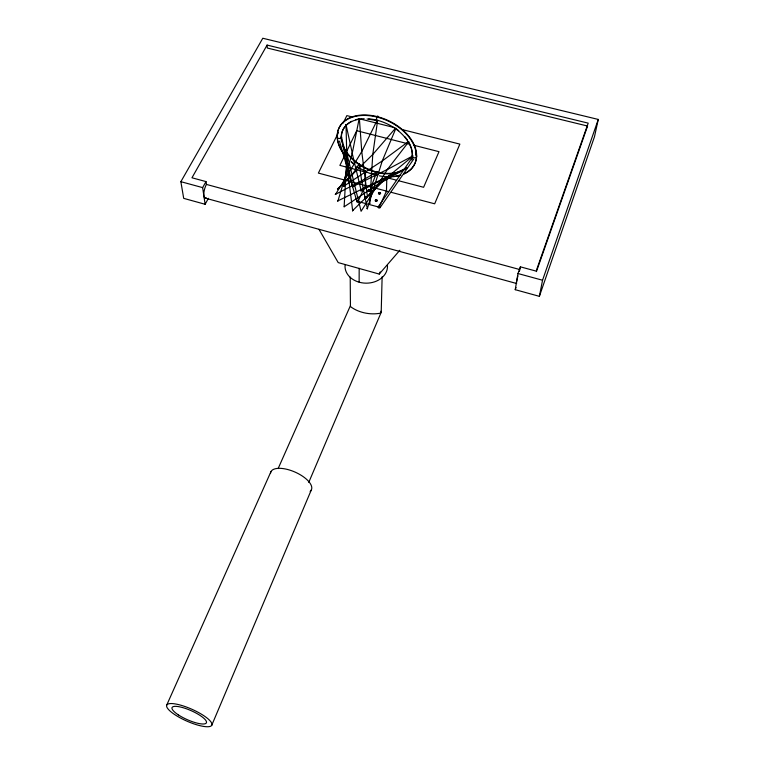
<?xml version="1.0" encoding="UTF-8"?>
<svg xmlns="http://www.w3.org/2000/svg" width="765" height="765" viewBox="0 0 765 765"><rect width="100%" height="100%" fill="white"/><g stroke="black" fill="none" stroke-linecap="round" stroke-linejoin="round"><path stroke-width="1.15" d="M359.139 282.189L359.168 268.314M346.143 151.365A8.96 4.628 -34.3 0 0 346.191 151.537L346.469 151.317A8.922 4.6 -34.7 0 0 346.354 150.782L346.201 150.466M365.947 197.399C366.072 198.967 363.968 196.94 365.833 197.179M365.527 170.786L365.412 185.513L358.326 200.736A1.071 0.813 -0.5 0 1 358.852 201.96A1.071 0.813 -0.5 0 1 357.159 202.037A1.071 0.813 -0.5 0 1 357.513 200.765M365.68 197.628L365.154 197.246M366.177 197.762L365.144 197.427M366.158 197.695L366.062 197.121L365.354 197.896M368.701 190.648C368.099 189.911 370.04 189.032 369.227 190.858C367.21 190.007 369.811 190.246 369.505 190.275M368.826 190.695L369.438 190.37M375.73 200.067C378.694 200.287 373.875 200.172 376.734 200.688M376.533 200.038L375.73 200.239M376.055 200.765L376.676 200.43M379.048 192.799C382.012 192.866 377.222 193.086 380.042 193.249C379.717 194.52 378.226 192.732 379.708 192.904M379.249 193.268L379.717 192.551L379.038 192.981M379.373 193.488L379.832 192.952M382.137 276.71L381.2 312.311L308.754 482.399M386.44 191.776L386.841 177.499M344.126 206.837L346.803 158.479M377.69 119.962L372.775 154.463L369.686 203.366L372.354 183.61L376.868 171.934L361.635 180.789L335.606 194.262L361.759 151.623L376.82 120.927M387.721 169.304L412.784 155.936M352.808 210.165L352.493 211.025L352.78 210.155M347.109 166.493L352.646 210.585L387.329 176.83M361.032 190.944L361.29 190.361L361.042 190.954M408.854 141.63L387.587 169.218L361.09 211.293L346.277 151.154L346.966 166.445L343.954 186.086L382.261 160.937L407.688 142.108M208.424 198.288L205.125 204.274L183.696 198.365L180.865 181.688L262.787 38.25L598.268 119.436L594.491 136.686L539.373 296.332L515.237 289.686L517.972 273.535L520.391 266.842L536.15 271.116L588.199 123.136L267.09 45.087L191.967 177.786L205.995 181.592L206.407 184.413A8.415 2.773 -75.5 0 0 203.796 194.348A8.415 2.773 -75.5 0 0 206.263 197.791M520.076 268.668L520.391 266.842M539.373 296.332L542.548 280.229L598.268 119.436M393.506 173.77L337.987 200.803L352.273 153.172L359.101 119.024M352.149 153.115L361.166 190.657L387.358 177.011L407.238 167.698M395.61 128.099L372.775 154.463L337.757 188.869L352.378 174.535L359.368 163.595A8.884 1.54 -56.4 0 1 359.32 163.959L359.12 164.265A8.95 1.559 -56.2 0 1 359.129 164.15M415.883 154.855L415.701 152.952M536.418 271.613L587.587 126.043L267.32 48.032L267.09 45.087M515.237 289.686L516.031 287.468M346.698 158.623L352.541 186.737L387.635 169.294M395.916 128.31L382.261 160.937L367.334 208.673L361.635 180.789L359.244 163.93M211.685 725.411A24.681 6.445 23.9 0 0 181.19 705.311A24.681 6.445 23.9 0 0 174.908 714.711A24.681 6.445 23.9 0 0 211.685 725.411L311.25 490.078M318.967 229.299L338.216 262.605L379.239 274.071L380.186 271.9M278.144 468.553L350.427 305.646L350.217 277.121M166.732 705.062L270.896 471.785M379.536 206.397L386.459 191.068M344.48 155.936L339.889 165.383L366.272 172.288M346.516 151.728L356.72 130.719L409.285 144.107M338.426 132.641L318.374 173.091L388.754 191.68M343.169 123.06L346.861 115.611L352.627 117.064M365.852 171.867L375.672 175.357L376.16 174.707M205.125 204.274L202.639 187.616L205.995 181.592M377.116 171.762L377.049 171.618A8.893 1.846 -75.2 0 0 376.772 171.895L376.686 172.24A8.96 1.865 -75.4 0 0 376.772 172.163M375.94 200.535L376.409 199.818M375.931 200.717L376.533 199.866M379.249 193.449L379.842 192.598M365.354 197.714L365.833 196.997M368.701 190.475L369.17 189.768M378.293 206.713L412.536 157.15M380.071 207.631L413.741 159.034M379.239 274.071L399.885 250.222M412.918 156.127L387.53 177.04M394.558 173.282L344.212 206.751M407.267 167.784L381.764 182.252L367.449 196.768L361.759 151.623L359.416 119.044M346.889 158.699L346 124.561L352.292 153.134M376.131 200.153L376.189 200.956L376.533 200.22M346.956 166.55L341.343 136.792L346.889 158.632M367.066 119.005L376.638 120.468M360.697 119.101L394.128 127.535M402.199 129.572L459.851 144.116L434.673 203.806L391.049 192.283M413.855 145.273L438.995 151.671L423.609 187.291L398.383 180.683M386.908 177.69L396.088 180.091M357.972 201.501L379.182 207.172M206.407 184.413L519.923 269.586A8.903 0.765 -74 0 0 519.263 271.499M180.865 181.688L202.639 187.616M517.972 273.535L542.548 280.229M204.752 197.972L516.652 283.519A8.903 0.765 -74 0 1 517.943 275.897M379.105 192.704L380.052 193.067M375.797 199.971L376.743 200.334M365.211 197.16L366.158 197.513M375.672 175.357C375.013 174.592 376.323 170.232 376.887 171.733M341.247 137.145L341.572 137.738L341.601 137.174A9.008 6.617 -1.6 0 0 341.439 136.447M339.478 141.143L356.92 201.654M380.894 311.231L381.2 312.311L380.454 313.172C370.499 315.132 358.766 312.799 350.609 306.708L350.427 305.646M345.914 125.039L346.134 125.728L346.201 124.982A9.199 6.875 44.9 0 0 346.172 124.685M405.995 168.348A37.6 24.729 25.5 0 1 370.815 170.605A37.6 24.729 25.5 0 1 342.452 144.795M341.515 141.257A37.6 24.729 25.5 0 1 364.15 118.709M368.682 118.824A37.6 24.729 25.5 0 1 376.963 120.191M378.015 120.459A37.6 24.729 25.5 0 1 395.113 128.434M396.002 129.065A37.6 24.729 25.5 0 1 408.061 141.649M408.673 142.682A37.6 24.729 25.5 0 1 411.78 159.33M406.11 167.908A37.514 24.681 25.5 0 1 371.015 170.165A37.514 24.681 25.5 0 1 342.71 144.403M342.338 143.237A37.514 24.681 25.5 0 1 351.604 121.339M355.658 119.732A37.514 24.681 25.5 0 1 359.024 118.929M396.146 128.692A37.514 24.681 25.5 0 1 398.737 130.691M404.953 136.811A37.514 24.681 25.5 0 1 407.602 140.358M408.787 142.28A37.514 24.681 25.5 0 1 411.159 147.511M411.484 148.544A37.514 24.681 25.5 0 1 411.589 159.952M343.801 154.119A41.865 27.54 25.5 0 1 353.114 116.949A41.865 27.54 25.5 0 1 407.209 135.013A41.865 27.54 25.5 0 1 403.719 174.124M400.803 175.214A41.865 27.54 25.5 0 1 387.214 176.801M386 176.734A41.865 27.54 25.5 0 1 379.335 175.826M375.978 175.051A41.865 27.54 25.5 0 1 370.403 173.301M366.033 171.513A41.865 27.54 25.5 0 1 360.764 168.816M358.737 167.602A41.865 27.54 25.5 0 1 356.777 166.33M353.956 164.303A41.865 27.54 25.5 0 1 351.278 162.113M342.127 151.078A41.932 27.597 25.6 0 1 355.19 115.984A41.932 27.597 25.6 0 1 408.185 135.443A41.932 27.597 25.6 0 1 403.949 173.779M399.99 175.175A41.932 27.597 25.6 0 1 395.658 176.084M353.191 163.222A41.932 27.597 25.6 0 1 351.422 161.75M341.553 137.002A2.19 1.607 -1.4 0 1 341.429 137.413L341.161 137.786A2.19 1.607 -1.4 0 1 338.618 138.398A2.19 1.607 -1.4 0 1 337.183 136.763L337.308 136.352A2.19 1.607 -1.4 0 1 337.575 135.979M270.485 473.42A22.166 9.553 23.7 0 1 295.567 472.321A22.166 9.553 23.7 0 1 310.131 491.388M387.444 265.331A21.229 16.782 0.2 0 1 366.024 283.165A21.229 16.782 0.2 0 1 345.091 264.939M377.92 116.682A2.305 0.497 -75.9 0 0 377.212 116.624L377.011 117.083A2.305 0.497 -75.9 0 0 376.447 119.56A2.305 0.497 -75.9 0 0 376.782 120.401M415.691 154.788A2.228 1.645 1.7 0 1 416.6 156.691L416.342 157.074A2.228 1.645 1.7 0 1 413.789 157.705A2.228 1.645 1.7 0 1 412.259 156.031L412.364 155.611A2.228 1.645 1.7 0 1 412.622 155.219M379.784 206.493A1.071 0.822 0.5 0 1 379.889 207.793A1.071 0.822 0.5 0 1 378.216 207.525A1.071 0.822 0.5 0 1 378.981 206.368M346.105 151.183A8.96 4.628 -34.3 0 1 346.076 151.001M360.984 211.303L360.984 211.303M335.309 194.377L335.883 194.033L335.338 194.31M337.489 188.907L337.996 188.639L337.489 188.907M337.7 201.032L338.264 200.478L337.7 201.032M369.533 203.184L369.524 203.261A1.147 0.88 0.1 0 0 369.552 203.528L369.858 203.461A1.147 0.88 0 0 0 369.83 203.203L369.533 203.184M367.2 208.434L367.19 208.52A1.081 0.832 48.3 0 0 367.21 208.807L367.477 208.826A1.081 0.832 48.2 0 0 367.458 208.529L367.2 208.434M367.315 196.672L367.305 196.739A0.995 0.545 -34.4 0 0 367.324 196.93L367.602 196.787A0.995 0.545 -34.4 0 0 367.582 196.595L367.334 196.615M343.724 186.153L343.925 186.373A1.1 0.631 82.1 0 0 344.097 186.191L344.04 185.78A1.1 0.631 82.2 0 0 343.801 185.991L343.753 186.067M178.379 714.893A18.771 4.896 23.9 0 0 206.301 722.973A18.771 4.896 23.9 0 0 183.036 707.682A18.771 4.896 23.9 0 0 178.379 714.893M378.943 193.956A1.061 0.803 0.5 0 0 380.597 193.344A1.061 0.803 0.5 0 0 379.077 192.56A1.061 0.803 0.5 0 0 378.943 193.956M375.634 201.224A1.071 0.813 0.3 0 0 377.298 200.612A1.071 0.813 0.3 0 0 375.768 199.818A1.071 0.813 0.3 0 0 375.634 201.224M365.048 198.403A1.061 0.813 -0.1 0 0 366.712 197.791A1.061 0.813 -0.1 0 0 365.192 197.007A1.061 0.813 -0.1 0 0 365.048 198.403M368.395 191.164A1.061 0.803 0 0 0 370.05 190.552A1.061 0.803 0 0 0 368.529 189.768A1.061 0.803 0 0 0 368.395 191.164"/></g></svg>
